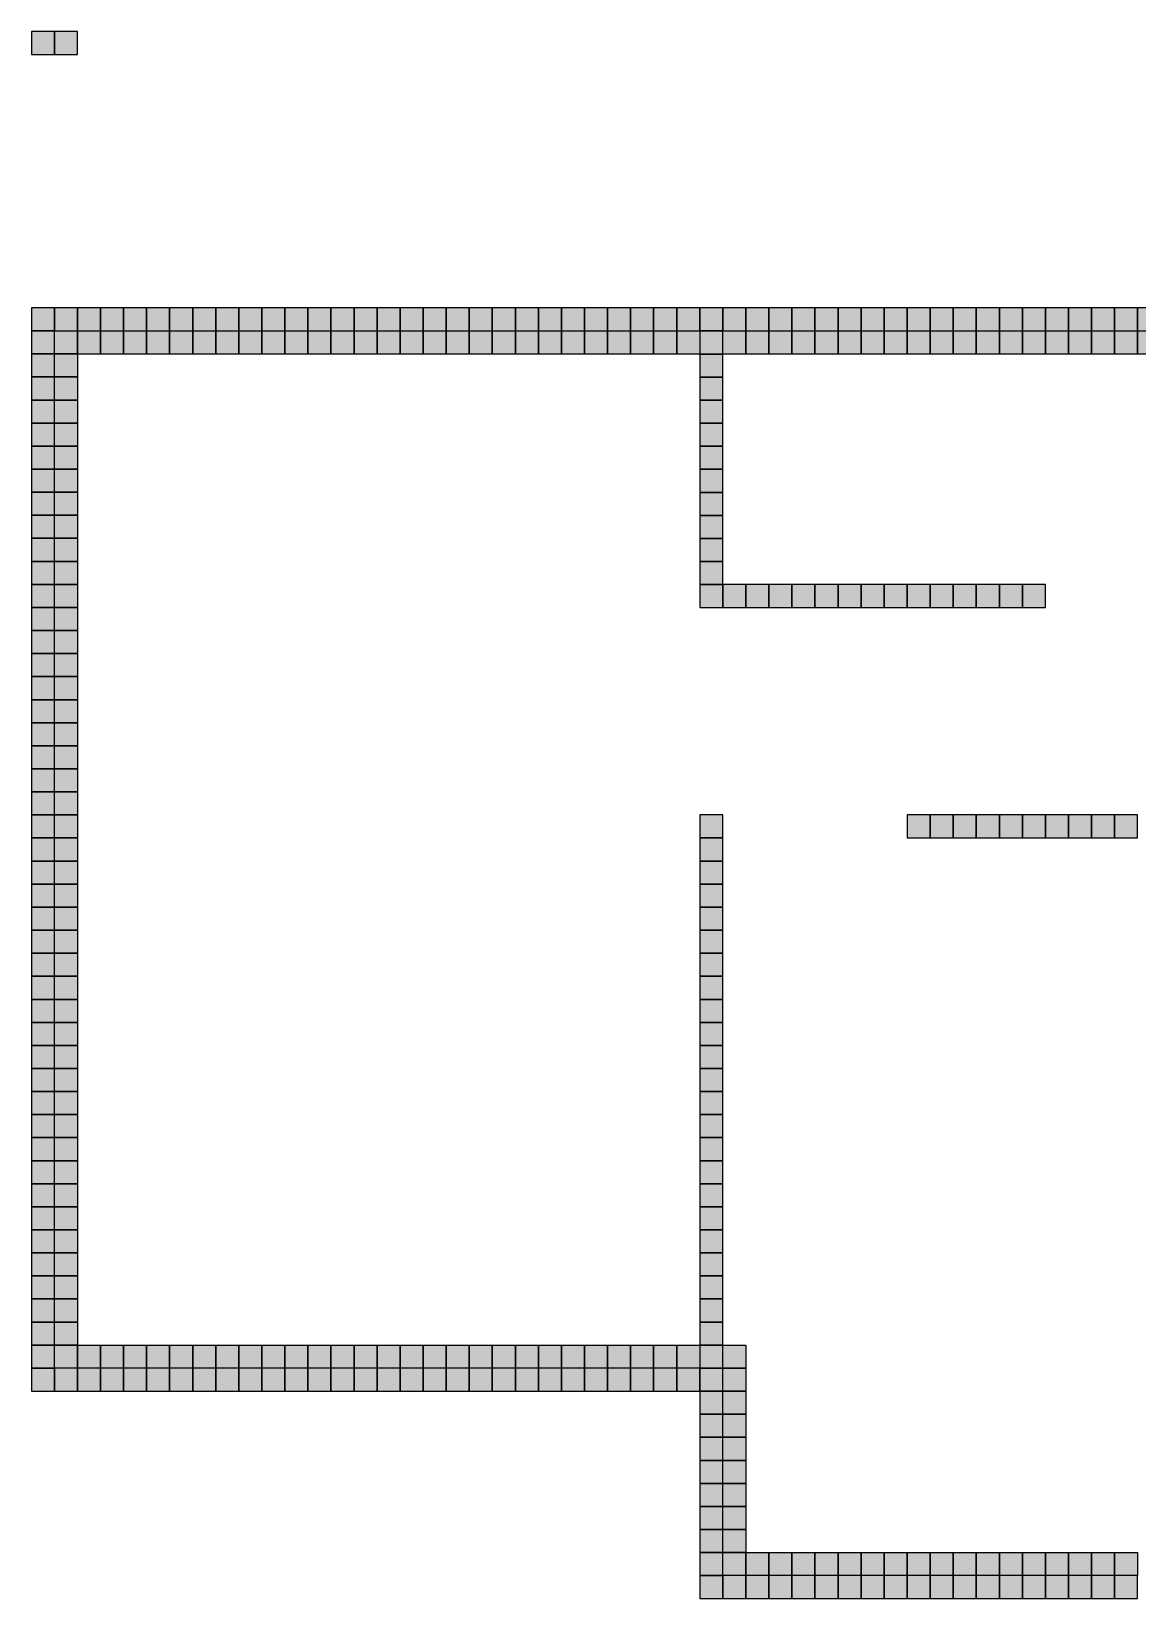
# Model space of a CAD drawing. Header units: inches. Extents: x 0 to 12.4, y -0.6 to 6.2.
# Drawn here: x -0.03 to 4.77, y -0.56 to 6.23 of the extents above; entities that cross this region are included whole.
import ezdxf

# ---------------------------------------------------------------- set-up
doc = ezdxf.new("R2010")
doc.units = ezdxf.units.IN
doc.header["$MEASUREMENT"] = 0
doc.layers.add('GRILLA PIXEL', color=7, linetype='Continuous')

# ---------------------------------------------------------------- blocks, each defined once
blk = doc.blocks.new('0-255-135-15-Muro auxiliar escalera')
at = {"layer": 'GRILLA PIXEL', "true_color": 0xff870f}
h = blk.add_hatch(color=30, dxfattribs=at)
h.dxf.hatch_style = 1
h.paths.add_polyline_path([(0, 0), (-0.1, 0), (-0.1, -0.1), (0, -0.1)])
blk.add_lwpolyline([(-0.1, 0), (-0.1, -0.1), (0, -0.1), (0, 0)], close=True)
blk = doc.blocks.new('0-63-149-253-Muro fichas extremo')
at = {"layer": 'GRILLA PIXEL', "true_color": 0x3f95fd}
h = blk.add_hatch(color=153, dxfattribs=at)
h.dxf.hatch_style = 1
h.paths.add_polyline_path([(0, 0), (-0.1, 0), (-0.1, -0.1), (0, -0.1)])
blk.add_lwpolyline([(-0.1, 0), (-0.1, -0.1), (0, -0.1), (0, 0)], close=True)
blk = doc.blocks.new('0-255-0-0-Muro dormitorio principal')
h = blk.add_hatch(color=1)
h.dxf.hatch_style = 1
h.paths.add_polyline_path([(0, 0), (-0.1, 0), (-0.1, -0.1), (0, -0.1)])
blk.add_lwpolyline([(-0.1, 0), (-0.1, -0.1), (0, -0.1), (0, 0)], close=True)
blk = doc.blocks.new('0-203-204-205-Ventana principal')
at = {"layer": 'GRILLA PIXEL', "true_color": 0xcbcccd}
h = blk.add_hatch(color=254, dxfattribs=at)
h.dxf.hatch_style = 1
h.paths.add_polyline_path([(0, 0), (-0.1, 0), (-0.1, -0.1), (0, -0.1)])
blk.add_lwpolyline([(-0.1, 0), (-0.1, -0.1), (0, -0.1), (0, 0)], close=True)
blk = doc.blocks.new('0-255-255-31-Muro alto')
at = {"layer": 'GRILLA PIXEL', "true_color": 0xffff1f}
h = blk.add_hatch(color=2, dxfattribs=at)
h.dxf.hatch_style = 1
h.paths.add_polyline_path([(0, 0), (-0.1, 0), (-0.1, -0.1), (0, -0.1)])
blk.add_lwpolyline([(-0.1, 0), (-0.1, -0.1), (0, -0.1), (0, 0)], close=True)
blk = doc.blocks.new('0-3-160-22-Ventana comun')
at = {"layer": 'GRILLA PIXEL', "true_color": 0x03a016}
h = blk.add_hatch(color=104, dxfattribs=at)
h.dxf.hatch_style = 1
h.paths.add_polyline_path([(0, 0), (-0.1, 0), (-0.1, -0.1), (0, -0.1)])
blk.add_lwpolyline([(-0.1, 0), (-0.1, -0.1), (0, -0.1), (0, 0)], close=True)
blk = doc.blocks.new('1-61-61-62-auxiliar ubicacion inicial')
at = {"layer": 'GRILLA PIXEL', "true_color": 0x3d3d3e}
h = blk.add_hatch(color=250, dxfattribs=at)
h.dxf.hatch_style = 1
h.paths.add_polyline_path([(0, 0), (-0.1, 0), (-0.1, -0.1), (0, -0.1)])
blk.add_lwpolyline([(-0.1, 0), (-0.1, -0.1), (0, -0.1), (0, 0)], close=True)
blk = doc.blocks.new('1-99-100-102-auxiliar lado interno')
at = {"lineweight": 70, "true_color": 0x636466}
h = blk.add_hatch(color=251, dxfattribs=at)
h.dxf.hatch_style = 1
h.paths.add_polyline_path([(-0.1, -0.1), (-0.1, 0), (0, 0), (0, -0.1)])
blk.add_lwpolyline([(0, 0), (0, -0.1), (-0.1, -0.1), (-0.1, 0)], close=True)
blk = doc.blocks.new('pixel extremo ventana')
h = blk.add_hatch(color=136)
h.dxf.hatch_style = 1
h.paths.add_polyline_path([(0, 0), (-0.1, 0), (-0.1, -0.1), (0, -0.1)])
blk.add_lwpolyline([(-0.1, 0), (-0.1, -0.1), (0, -0.1), (0, 0)], close=True)

msp = doc.modelspace()

# ---------------------------------------------------------------- block references
for name, p in [('1-61-61-62-auxiliar ubicacion inicial', (0.0728, 6.2346, 0)), ('1-61-61-62-auxiliar ubicacion inicial', (0.1728, 6.2346, 0)), ('0-255-135-15-Muro auxiliar escalera', (0.0728, 5.0346, 0)), ('0-255-135-15-Muro auxiliar escalera', (0.1728, 5.0346, 0)), ('0-63-149-253-Muro fichas extremo', (0.2728, 5.0346, 0)), ('0-63-149-253-Muro fichas extremo', (0.3728, 5.0346, 0)), ('0-63-149-253-Muro fichas extremo', (0.4728, 5.0346, 0)), ('0-63-149-253-Muro fichas extremo', (0.5728, 5.0346, 0)), ('0-63-149-253-Muro fichas extremo', (0.6728, 5.0346, 0)), ('0-63-149-253-Muro fichas extremo', (0.7728, 5.0346, 0)), ('0-63-149-253-Muro fichas extremo', (0.8728, 5.0346, 0)), ('0-63-149-253-Muro fichas extremo', (0.9728, 5.0346, 0)), ('0-63-149-253-Muro fichas extremo', (1.0728, 5.0346, 0)), ('0-63-149-253-Muro fichas extremo', (1.1728, 5.0346, 0)), ('0-63-149-253-Muro fichas extremo', (1.2728, 5.0346, 0)), ('0-63-149-253-Muro fichas extremo', (1.3728, 5.0346, 0)), ('0-63-149-253-Muro fichas extremo', (1.4728, 5.0346, 0)), ('0-63-149-253-Muro fichas extremo', (1.5728, 5.0346, 0)), ('0-63-149-253-Muro fichas extremo', (1.6728, 5.0346, 0)), ('0-63-149-253-Muro fichas extremo', (1.7728, 5.0346, 0)), ('0-63-149-253-Muro fichas extremo', (1.8728, 5.0346, 0)), ('0-63-149-253-Muro fichas extremo', (1.9728, 5.0346, 0)), ('0-63-149-253-Muro fichas extremo', (2.0728, 5.0346, 0)), ('0-63-149-253-Muro fichas extremo', (2.1728, 5.0346, 0)), ('0-63-149-253-Muro fichas extremo', (2.2728, 5.0346, 0)), ('0-63-149-253-Muro fichas extremo', (2.3728, 5.0346, 0)), ('0-63-149-253-Muro fichas extremo', (2.4728, 5.0346, 0)), ('0-63-149-253-Muro fichas extremo', (2.5728, 5.0346, 0)), ('0-63-149-253-Muro fichas extremo', (2.6728, 5.0346, 0)), ('0-63-149-253-Muro fichas extremo', (2.7728, 5.0346, 0)), ('0-63-149-253-Muro fichas extremo', (2.8728, 5.0346, 0)), ('0-63-149-253-Muro fichas extremo', (2.9728, 5.0346, 0)), ('0-63-149-253-Muro fichas extremo', (3.0728, 5.0346, 0)), ('0-63-149-253-Muro fichas extremo', (3.1728, 5.0346, 0)), ('0-63-149-253-Muro fichas extremo', (3.2728, 5.0346, 0)), ('0-63-149-253-Muro fichas extremo', (3.3728, 5.0346, 0)), ('0-63-149-253-Muro fichas extremo', (3.4728, 5.0346, 0)), ('0-63-149-253-Muro fichas extremo', (3.5728, 5.0346, 0)), ('0-63-149-253-Muro fichas extremo', (3.6728, 5.0346, 0)), ('0-63-149-253-Muro fichas extremo', (3.7728, 5.0346, 0)), ('0-63-149-253-Muro fichas extremo', (3.8728, 5.0346, 0)), ('0-63-149-253-Muro fichas extremo', (3.9728, 5.0346, 0)), ('0-63-149-253-Muro fichas extremo', (4.0728, 5.0346, 0)), ('0-63-149-253-Muro fichas extremo', (4.1728, 5.0346, 0)), ('0-63-149-253-Muro fichas extremo', (4.2728, 5.0346, 0)), ('0-63-149-253-Muro fichas extremo', (4.3728, 5.0346, 0)), ('0-63-149-253-Muro fichas extremo', (4.4728, 5.0346, 0)), ('0-63-149-253-Muro fichas extremo', (4.5728, 5.0346, 0)), ('0-63-149-253-Muro fichas extremo', (4.6728, 5.0346, 0)), ('0-63-149-253-Muro fichas extremo', (4.7728, 5.0346, 0)), ('0-63-149-253-Muro fichas extremo', (4.8728, 5.0346, 0)), ('0-255-0-0-Muro dormitorio principal', (0.0728, 4.9351, 0)), ('1-99-100-102-auxiliar lado interno', (0.1728, 4.9351, 0)), ('1-99-100-102-auxiliar lado interno', (0.2728, 4.9346, 0)), ('1-99-100-102-auxiliar lado interno', (0.3728, 4.9346, 0)), ('1-99-100-102-auxiliar lado interno', (0.4728, 4.9346, 0)), ('1-99-100-102-auxiliar lado interno', (0.5728, 4.9346, 0)), ('1-99-100-102-auxiliar lado interno', (0.6728, 4.9346, 0)), ('1-99-100-102-auxiliar lado interno', (0.7728, 4.9346, 0)), ('1-99-100-102-auxiliar lado interno', (0.8728, 4.9346, 0)), ('1-99-100-102-auxiliar lado interno', (0.9728, 4.9346, 0)), ('1-99-100-102-auxiliar lado interno', (1.0728, 4.9346, 0)), ('1-99-100-102-auxiliar lado interno', (1.1728, 4.9346, 0)), ('1-99-100-102-auxiliar lado interno', (1.2728, 4.9346, 0)), ('1-99-100-102-auxiliar lado interno', (1.3728, 4.9346, 0)), ('1-99-100-102-auxiliar lado interno', (1.4728, 4.9346, 0)), ('1-99-100-102-auxiliar lado interno', (1.5728, 4.9346, 0)), ('1-99-100-102-auxiliar lado interno', (1.6728, 4.9346, 0)), ('1-99-100-102-auxiliar lado interno', (1.7728, 4.9346, 0)), ('1-99-100-102-auxiliar lado interno', (1.8728, 4.9346, 0)), ('1-99-100-102-auxiliar lado interno', (1.9728, 4.9346, 0)), ('1-99-100-102-auxiliar lado interno', (2.0728, 4.9346, 0)), ('1-99-100-102-auxiliar lado interno', (2.1728, 4.9346, 0)), ('1-99-100-102-auxiliar lado interno', (2.2728, 4.9346, 0)), ('1-99-100-102-auxiliar lado interno', (2.3728, 4.9346, 0)), ('1-99-100-102-auxiliar lado interno', (2.4728, 4.9346, 0)), ('1-99-100-102-auxiliar lado interno', (2.5728, 4.9346, 0)), ('1-99-100-102-auxiliar lado interno', (2.6728, 4.9346, 0)), ('1-99-100-102-auxiliar lado interno', (2.7728, 4.9346, 0)), ('1-99-100-102-auxiliar lado interno', (2.8728, 4.9346, 0)), ('0-255-255-31-Muro alto', (2.9728, 4.9346, 0)), ('1-99-100-102-auxiliar lado interno', (3.0728, 4.9346, 0)), ('1-99-100-102-auxiliar lado interno', (3.1728, 4.9346, 0)), ('1-99-100-102-auxiliar lado interno', (3.2728, 4.9346, 0)), ('1-99-100-102-auxiliar lado interno', (3.3728, 4.9346, 0)), ('1-99-100-102-auxiliar lado interno', (3.4728, 4.9346, 0)), ('1-99-100-102-auxiliar lado interno', (3.5728, 4.9346, 0)), ('1-99-100-102-auxiliar lado interno', (3.6728, 4.9346, 0)), ('1-99-100-102-auxiliar lado interno', (3.7728, 4.9346, 0)), ('1-99-100-102-auxiliar lado interno', (3.8728, 4.9346, 0)), ('1-99-100-102-auxiliar lado interno', (3.9728, 4.9346, 0)), ('1-99-100-102-auxiliar lado interno', (4.0728, 4.9346, 0)), ('1-99-100-102-auxiliar lado interno', (4.1728, 4.9346, 0)), ('1-99-100-102-auxiliar lado interno', (4.2728, 4.9346, 0)), ('1-99-100-102-auxiliar lado interno', (4.3728, 4.9346, 0)), ('1-99-100-102-auxiliar lado interno', (4.4728, 4.9346, 0)), ('1-99-100-102-auxiliar lado interno', (4.5728, 4.9346, 0)), ('1-99-100-102-auxiliar lado interno', (4.6728, 4.9346, 0)), ('1-99-100-102-auxiliar lado interno', (4.7728, 4.9346, 0)), ('1-99-100-102-auxiliar lado interno', (4.8728, 4.9346, 0)), ('0-255-0-0-Muro dormitorio principal', (0.0728, 4.8351, 0)), ('1-99-100-102-auxiliar lado interno', (0.1728, 4.8351, 0)), ('0-255-255-31-Muro alto', (2.9728, 4.8346, 0)), ('0-255-0-0-Muro dormitorio principal', (0.0728, 4.7351, 0)), ('1-99-100-102-auxiliar lado interno', (0.1728, 4.7351, 0)), ('0-255-255-31-Muro alto', (2.9728, 4.7346, 0)), ('0-255-0-0-Muro dormitorio principal', (0.0728, 4.6351, 0)), ('1-99-100-102-auxiliar lado interno', (0.1728, 4.6351, 0)), ('0-255-255-31-Muro alto', (2.9728, 4.6346, 0)), ('0-255-0-0-Muro dormitorio principal', (0.0728, 4.5351, 0)), ('1-99-100-102-auxiliar lado interno', (0.1728, 4.5351, 0)), ('0-255-255-31-Muro alto', (2.9728, 4.5346, 0)), ('0-255-0-0-Muro dormitorio principal', (0.0728, 4.4351, 0)), ('1-99-100-102-auxiliar lado interno', (0.1728, 4.4351, 0)), ('0-255-255-31-Muro alto', (2.9728, 4.4346, 0)), ('0-255-0-0-Muro dormitorio principal', (0.0728, 4.3351, 0)), ('1-99-100-102-auxiliar lado interno', (0.1728, 4.3351, 0)), ('0-255-255-31-Muro alto', (2.9728, 4.3346, 0)), ('0-255-0-0-Muro dormitorio principal', (0.0728, 4.2351, 0)), ('1-99-100-102-auxiliar lado interno', (0.1728, 4.2351, 0)), ('0-255-255-31-Muro alto', (2.9728, 4.2346, 0)), ('0-255-0-0-Muro dormitorio principal', (0.0728, 4.1351, 0)), ('1-99-100-102-auxiliar lado interno', (0.1728, 4.1351, 0)), ('0-255-255-31-Muro alto', (2.9728, 4.1346, 0)), ('0-255-0-0-Muro dormitorio principal', (0.0728, 4.0351, 0)), ('1-99-100-102-auxiliar lado interno', (0.1728, 4.0351, 0)), ('0-255-255-31-Muro alto', (2.9728, 4.0346, 0)), ('0-255-0-0-Muro dormitorio principal', (0.0728, 3.9351, 0)), ('1-99-100-102-auxiliar lado interno', (0.1728, 3.9351, 0)), ('0-255-255-31-Muro alto', (2.9728, 3.9346, 0)), ('0-255-0-0-Muro dormitorio principal', (0.0728, 3.8351, 0)), ('1-99-100-102-auxiliar lado interno', (0.1728, 3.8351, 0)), ('0-255-255-31-Muro alto', (2.9728, 3.8346, 0)), ('0-255-255-31-Muro alto', (3.0728, 3.8346, 0)), ('0-255-255-31-Muro alto', (3.1728, 3.8346, 0)), ('0-255-255-31-Muro alto', (3.2728, 3.8346, 0)), ('0-255-255-31-Muro alto', (3.3728, 3.8346, 0)), ('0-255-255-31-Muro alto', (3.4728, 3.8346, 0)), ('0-255-255-31-Muro alto', (3.5728, 3.8346, 0)), ('0-255-255-31-Muro alto', (3.6728, 3.8346, 0)), ('0-255-255-31-Muro alto', (3.7728, 3.8346, 0)), ('0-255-255-31-Muro alto', (3.8728, 3.8346, 0)), ('0-255-255-31-Muro alto', (3.9728, 3.8346, 0)), ('0-255-255-31-Muro alto', (4.0728, 3.8346, 0)), ('0-255-255-31-Muro alto', (4.1728, 3.8346, 0)), ('0-255-255-31-Muro alto', (4.2728, 3.8346, 0)), ('0-255-255-31-Muro alto', (4.3728, 3.8346, 0)), ('0-255-0-0-Muro dormitorio principal', (0.0728, 3.7351, 0)), ('1-99-100-102-auxiliar lado interno', (0.1728, 3.7351, 0)), ('0-255-0-0-Muro dormitorio principal', (0.0728, 3.6351, 0)), ('1-99-100-102-auxiliar lado interno', (0.1728, 3.6351, 0)), ('0-255-0-0-Muro dormitorio principal', (0.0728, 3.5351, 0)), ('1-99-100-102-auxiliar lado interno', (0.1728, 3.5351, 0)), ('0-255-0-0-Muro dormitorio principal', (0.0728, 3.4351, 0)), ('1-99-100-102-auxiliar lado interno', (0.1728, 3.4351, 0)), ('0-255-0-0-Muro dormitorio principal', (0.0728, 3.3351, 0)), ('1-99-100-102-auxiliar lado interno', (0.1728, 3.3351, 0)), ('0-255-0-0-Muro dormitorio principal', (0.0728, 3.2351, 0)), ('1-99-100-102-auxiliar lado interno', (0.1728, 3.2351, 0)), ('0-255-0-0-Muro dormitorio principal', (0.0728, 3.1351, 0)), ('1-99-100-102-auxiliar lado interno', (0.1728, 3.1351, 0)), ('0-255-0-0-Muro dormitorio principal', (0.0728, 3.0351, 0)), ('1-99-100-102-auxiliar lado interno', (0.1728, 3.0351, 0)), ('0-255-0-0-Muro dormitorio principal', (0.0728, 2.9351, 0)), ('1-99-100-102-auxiliar lado interno', (0.1728, 2.9351, 0)), ('0-255-0-0-Muro dormitorio principal', (0.0728, 2.8351, 0)), ('1-99-100-102-auxiliar lado interno', (0.1728, 2.8351, 0)), ('0-255-255-31-Muro alto', (2.9728, 2.8351, 0)), ('0-255-255-31-Muro alto', (3.8728, 2.8351, 0)), ('0-255-255-31-Muro alto', (3.9728, 2.8351, 0)), ('0-255-255-31-Muro alto', (4.0728, 2.8351, 0)), ('0-255-255-31-Muro alto', (4.1728, 2.8351, 0)), ('0-255-255-31-Muro alto', (4.2728, 2.8351, 0)), ('0-255-255-31-Muro alto', (4.3728, 2.8351, 0)), ('0-255-255-31-Muro alto', (4.4728, 2.8351, 0)), ('0-255-255-31-Muro alto', (4.5728, 2.8351, 0)), ('0-255-255-31-Muro alto', (4.6728, 2.8351, 0)), ('0-255-255-31-Muro alto', (4.7728, 2.8351, 0)), ('0-255-0-0-Muro dormitorio principal', (0.0728, 2.7351, 0)), ('1-99-100-102-auxiliar lado interno', (0.1728, 2.7351, 0)), ('0-255-255-31-Muro alto', (2.9728, 2.7351, 0)), ('0-255-0-0-Muro dormitorio principal', (0.0728, 2.6351, 0)), ('1-99-100-102-auxiliar lado interno', (0.1728, 2.6351, 0)), ('0-255-255-31-Muro alto', (2.9728, 2.6351, 0)), ('0-255-0-0-Muro dormitorio principal', (0.0728, 2.5351, 0)), ('1-99-100-102-auxiliar lado interno', (0.1728, 2.5351, 0)), ('0-255-255-31-Muro alto', (2.9728, 2.5351, 0)), ('0-255-0-0-Muro dormitorio principal', (0.0728, 2.4351, 0)), ('1-99-100-102-auxiliar lado interno', (0.1728, 2.4351, 0)), ('0-255-255-31-Muro alto', (2.9728, 2.4351, 0)), ('0-255-0-0-Muro dormitorio principal', (0.0728, 2.3351, 0)), ('1-99-100-102-auxiliar lado interno', (0.1728, 2.3351, 0)), ('0-255-255-31-Muro alto', (2.9728, 2.3351, 0)), ('0-255-0-0-Muro dormitorio principal', (0.0728, 2.2351, 0)), ('1-99-100-102-auxiliar lado interno', (0.1728, 2.2351, 0)), ('0-255-255-31-Muro alto', (2.9728, 2.2351, 0)), ('0-255-0-0-Muro dormitorio principal', (0.0728, 2.1351, 0)), ('1-99-100-102-auxiliar lado interno', (0.1728, 2.1351, 0)), ('0-255-255-31-Muro alto', (2.9728, 2.1351, 0)), ('0-255-0-0-Muro dormitorio principal', (0.0728, 2.0351, 0)), ('1-99-100-102-auxiliar lado interno', (0.1728, 2.0351, 0)), ('0-255-255-31-Muro alto', (2.9728, 2.0351, 0)), ('0-255-0-0-Muro dormitorio principal', (0.0728, 1.9351, 0)), ('1-99-100-102-auxiliar lado interno', (0.1728, 1.9351, 0)), ('0-255-255-31-Muro alto', (2.9728, 1.9351, 0)), ('0-255-0-0-Muro dormitorio principal', (0.0728, 1.8351, 0)), ('1-99-100-102-auxiliar lado interno', (0.1728, 1.8351, 0)), ('0-255-255-31-Muro alto', (2.9728, 1.8351, 0)), ('0-255-0-0-Muro dormitorio principal', (0.0728, 1.7351, 0)), ('1-99-100-102-auxiliar lado interno', (0.1728, 1.7351, 0)), ('0-255-255-31-Muro alto', (2.9728, 1.7351, 0)), ('0-255-0-0-Muro dormitorio principal', (0.0728, 1.6351, 0)), ('1-99-100-102-auxiliar lado interno', (0.1728, 1.6351, 0)), ('0-255-255-31-Muro alto', (2.9728, 1.6351, 0)), ('0-255-0-0-Muro dormitorio principal', (0.0728, 1.5351, 0)), ('1-99-100-102-auxiliar lado interno', (0.1728, 1.5351, 0)), ('0-255-255-31-Muro alto', (2.9728, 1.5351, 0)), ('0-255-0-0-Muro dormitorio principal', (0.0728, 1.4351, 0)), ('1-99-100-102-auxiliar lado interno', (0.1728, 1.4351, 0)), ('0-255-255-31-Muro alto', (2.9728, 1.4351, 0)), ('0-255-0-0-Muro dormitorio principal', (0.0728, 1.3351, 0)), ('1-99-100-102-auxiliar lado interno', (0.1728, 1.3351, 0)), ('0-255-255-31-Muro alto', (2.9728, 1.3351, 0)), ('0-255-0-0-Muro dormitorio principal', (0.0728, 1.2351, 0)), ('1-99-100-102-auxiliar lado interno', (0.1728, 1.2351, 0)), ('0-255-255-31-Muro alto', (2.9728, 1.2351, 0)), ('0-255-0-0-Muro dormitorio principal', (0.0728, 1.1351, 0)), ('1-99-100-102-auxiliar lado interno', (0.1728, 1.1351, 0)), ('0-255-255-31-Muro alto', (2.9728, 1.1351, 0)), ('0-255-0-0-Muro dormitorio principal', (0.0728, 1.0351, 0)), ('1-99-100-102-auxiliar lado interno', (0.1728, 1.0351, 0)), ('0-255-255-31-Muro alto', (2.9728, 1.0351, 0)), ('0-255-0-0-Muro dormitorio principal', (0.0728, 0.9351, 0)), ('1-99-100-102-auxiliar lado interno', (0.1728, 0.9351, 0)), ('0-255-255-31-Muro alto', (2.9728, 0.9351, 0)), ('0-255-0-0-Muro dormitorio principal', (0.0728, 0.8351, 0)), ('1-99-100-102-auxiliar lado interno', (0.1728, 0.8351, 0)), ('0-255-255-31-Muro alto', (2.9728, 0.8351, 0)), ('0-255-0-0-Muro dormitorio principal', (0.0728, 0.7351, 0)), ('1-99-100-102-auxiliar lado interno', (0.1728, 0.7351, 0)), ('0-255-255-31-Muro alto', (2.9728, 0.7351, 0)), ('0-255-0-0-Muro dormitorio principal', (0.0728, 0.6351, 0)), ('1-99-100-102-auxiliar lado interno', (0.1728, 0.6351, 0)), ('0-255-255-31-Muro alto', (2.9728, 0.6351, 0)), ('0-255-0-0-Muro dormitorio principal', (0.0728, 0.5351, 0)), ('1-99-100-102-auxiliar lado interno', (0.1728, 0.5351, 0)), ('1-99-100-102-auxiliar lado interno', (0.2728, 0.5351, 0)), ('1-99-100-102-auxiliar lado interno', (0.3728, 0.5351, 0)), ('1-99-100-102-auxiliar lado interno', (0.4728, 0.5351, 0)), ('1-99-100-102-auxiliar lado interno', (0.5728, 0.5351, 0)), ('1-99-100-102-auxiliar lado interno', (0.6728, 0.5351, 0)), ('1-99-100-102-auxiliar lado interno', (0.7728, 0.5351, 0)), ('1-99-100-102-auxiliar lado interno', (0.8728, 0.5351, 0)), ('1-99-100-102-auxiliar lado interno', (0.9728, 0.5351, 0)), ('1-99-100-102-auxiliar lado interno', (1.0728, 0.5351, 0)), ('1-99-100-102-auxiliar lado interno', (1.1728, 0.5351, 0)), ('1-99-100-102-auxiliar lado interno', (1.2728, 0.5351, 0)), ('1-99-100-102-auxiliar lado interno', (1.3728, 0.5351, 0)), ('1-99-100-102-auxiliar lado interno', (1.4728, 0.5351, 0)), ('1-99-100-102-auxiliar lado interno', (1.5728, 0.5351, 0)), ('1-99-100-102-auxiliar lado interno', (1.6728, 0.5351, 0)), ('1-99-100-102-auxiliar lado interno', (1.7728, 0.5351, 0)), ('1-99-100-102-auxiliar lado interno', (1.8728, 0.5351, 0)), ('1-99-100-102-auxiliar lado interno', (1.9728, 0.5351, 0)), ('1-99-100-102-auxiliar lado interno', (2.0728, 0.5351, 0)), ('1-99-100-102-auxiliar lado interno', (2.1728, 0.5351, 0)), ('1-99-100-102-auxiliar lado interno', (2.2728, 0.5351, 0)), ('1-99-100-102-auxiliar lado interno', (2.3728, 0.5351, 0)), ('1-99-100-102-auxiliar lado interno', (2.4728, 0.5351, 0)), ('1-99-100-102-auxiliar lado interno', (2.5728, 0.5351, 0)), ('1-99-100-102-auxiliar lado interno', (2.6728, 0.5351, 0)), ('1-99-100-102-auxiliar lado interno', (2.7728, 0.5351, 0)), ('1-99-100-102-auxiliar lado interno', (2.8728, 0.5351, 0)), ('0-255-255-31-Muro alto', (2.9728, 0.5351, 0)), ('1-99-100-102-auxiliar lado interno', (3.0728, 0.5351, 0)), ('0-255-0-0-Muro dormitorio principal', (0.0728, 0.4351, 0)), ('pixel extremo ventana', (0.1728, 0.4351, 0)), ('0-203-204-205-Ventana principal', (0.2728, 0.4351, 0)), ('0-203-204-205-Ventana principal', (0.3728, 0.4351, 0)), ('0-203-204-205-Ventana principal', (0.4728, 0.4351, 0)), ('0-203-204-205-Ventana principal', (0.5728, 0.4351, 0)), ('0-203-204-205-Ventana principal', (0.6728, 0.4351, 0)), ('0-203-204-205-Ventana principal', (0.7728, 0.4351, 0)), ('0-203-204-205-Ventana principal', (0.8728, 0.4351, 0)), ('0-203-204-205-Ventana principal', (0.9728, 0.4351, 0)), ('0-203-204-205-Ventana principal', (1.0728, 0.4351, 0)), ('0-203-204-205-Ventana principal', (1.1728, 0.4351, 0)), ('0-203-204-205-Ventana principal', (1.2728, 0.4351, 0)), ('0-203-204-205-Ventana principal', (1.3728, 0.4351, 0)), ('0-203-204-205-Ventana principal', (1.4728, 0.4351, 0)), ('0-203-204-205-Ventana principal', (1.5728, 0.4351, 0)), ('pixel extremo ventana', (1.6728, 0.4351, 0)), ('0-255-255-31-Muro alto', (1.7728, 0.4351, 0)), ('0-255-255-31-Muro alto', (1.8728, 0.4351, 0)), ('0-255-255-31-Muro alto', (1.9728, 0.4351, 0)), ('0-255-255-31-Muro alto', (2.0728, 0.4351, 0)), ('0-255-255-31-Muro alto', (2.1728, 0.4351, 0)), ('0-255-255-31-Muro alto', (2.2728, 0.4351, 0)), ('0-255-255-31-Muro alto', (2.3728, 0.4351, 0)), ('0-255-255-31-Muro alto', (2.4728, 0.4351, 0)), ('0-255-255-31-Muro alto', (2.5728, 0.4351, 0)), ('0-255-255-31-Muro alto', (2.6728, 0.4351, 0)), ('0-255-255-31-Muro alto', (2.7728, 0.4351, 0)), ('0-255-255-31-Muro alto', (2.8728, 0.4351, 0)), ('0-255-255-31-Muro alto', (2.9728, 0.4351, 0)), ('1-99-100-102-auxiliar lado interno', (3.0728, 0.4351, 0)), ('0-255-255-31-Muro alto', (2.9728, 0.3351, 0)), ('1-99-100-102-auxiliar lado interno', (3.0728, 0.3351, 0)), ('0-255-255-31-Muro alto', (2.9728, 0.2351, 0)), ('1-99-100-102-auxiliar lado interno', (3.0728, 0.2351, 0)), ('0-255-255-31-Muro alto', (2.9728, 0.1351, 0)), ('1-99-100-102-auxiliar lado interno', (3.0728, 0.1351, 0)), ('0-255-255-31-Muro alto', (2.9728, 0.0351, 0)), ('1-99-100-102-auxiliar lado interno', (3.0728, 0.0351, 0)), ('0-255-255-31-Muro alto', (2.9728, -0.0649, 0)), ('1-99-100-102-auxiliar lado interno', (3.0728, -0.0649, 0)), ('0-255-255-31-Muro alto', (2.9728, -0.1649, 0)), ('1-99-100-102-auxiliar lado interno', (3.0728, -0.1649, 0)), ('0-255-255-31-Muro alto', (2.9728, -0.2649, 0)), ('1-99-100-102-auxiliar lado interno', (3.0728, -0.2649, 0)), ('0-255-255-31-Muro alto', (2.9728, -0.3649, 0)), ('1-99-100-102-auxiliar lado interno', (3.0728, -0.3649, 0)), ('1-99-100-102-auxiliar lado interno', (3.1728, -0.3649, 0)), ('1-99-100-102-auxiliar lado interno', (3.2728, -0.3649, 0)), ('1-99-100-102-auxiliar lado interno', (3.3728, -0.3649, 0)), ('1-99-100-102-auxiliar lado interno', (3.4728, -0.3649, 0)), ('1-99-100-102-auxiliar lado interno', (3.5728, -0.3649, 0)), ('1-99-100-102-auxiliar lado interno', (3.6728, -0.3649, 0)), ('1-99-100-102-auxiliar lado interno', (3.7728, -0.3649, 0)), ('1-99-100-102-auxiliar lado interno', (3.8728, -0.3649, 0)), ('1-99-100-102-auxiliar lado interno', (3.9728, -0.3649, 0)), ('1-99-100-102-auxiliar lado interno', (4.0728, -0.3649, 0)), ('1-99-100-102-auxiliar lado interno', (4.1728, -0.3649, 0)), ('1-99-100-102-auxiliar lado interno', (4.2728, -0.3649, 0)), ('1-99-100-102-auxiliar lado interno', (4.3728, -0.3649, 0)), ('1-99-100-102-auxiliar lado interno', (4.4728, -0.3649, 0)), ('1-99-100-102-auxiliar lado interno', (4.5728, -0.3649, 0)), ('1-99-100-102-auxiliar lado interno', (4.6728, -0.3649, 0)), ('1-99-100-102-auxiliar lado interno', (4.7728, -0.3649, 0)), ('0-255-255-31-Muro alto', (2.9728, -0.4649, 0)), ('0-255-255-31-Muro alto', (3.0728, -0.4649, 0)), ('0-255-255-31-Muro alto', (3.1728, -0.4649, 0)), ('0-255-255-31-Muro alto', (3.2728, -0.4649, 0)), ('0-255-255-31-Muro alto', (3.3728, -0.4649, 0)), ('0-255-255-31-Muro alto', (3.4728, -0.4649, 0)), ('0-255-255-31-Muro alto', (3.5728, -0.4649, 0)), ('0-255-255-31-Muro alto', (3.6728, -0.4649, 0)), ('pixel extremo ventana', (3.7728, -0.465, 0)), ('0-3-160-22-Ventana comun', (3.8728, -0.4649, 0)), ('0-3-160-22-Ventana comun', (3.9728, -0.4649, 0)), ('0-3-160-22-Ventana comun', (4.0728, -0.4649, 0)), ('0-3-160-22-Ventana comun', (4.1728, -0.4649, 0)), ('0-3-160-22-Ventana comun', (4.2728, -0.4649, 0)), ('0-3-160-22-Ventana comun', (4.3728, -0.4649, 0)), ('0-3-160-22-Ventana comun', (4.4728, -0.4649, 0)), ('0-3-160-22-Ventana comun', (4.5728, -0.4649, 0)), ('0-3-160-22-Ventana comun', (4.6728, -0.4649, 0)), ('pixel extremo ventana', (4.7728, -0.465, 0))]:
    msp.add_blockref(name, p)

doc.saveas('drawing.dxf')
